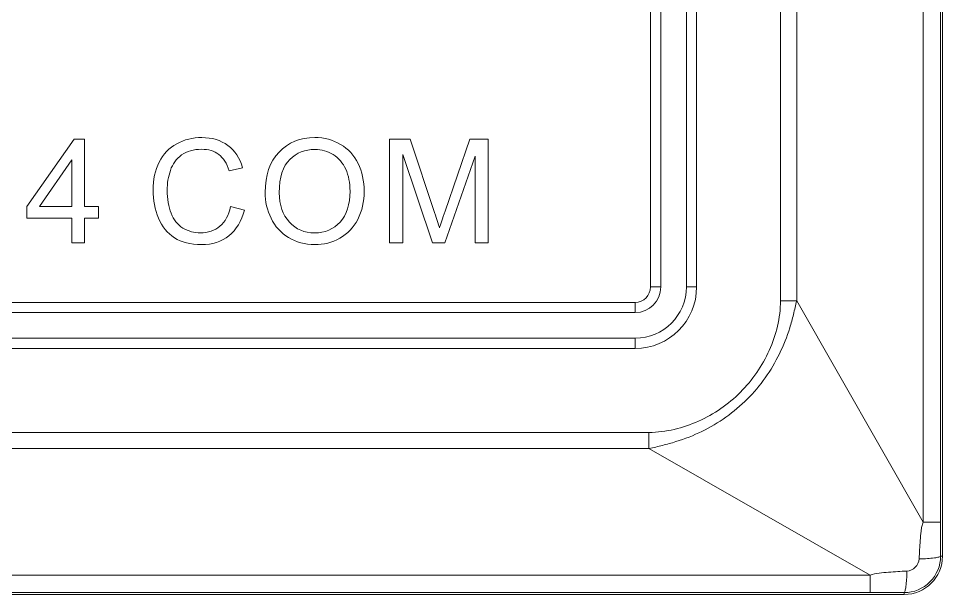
# Model space of a CAD drawing. Header units: millimetres. Extents: x 33157 to 59611, y -29750 to 1750.
# Drawn here: x 53745.97 to 53764.01, y 379.19 to 390.43 of the extents above; entities that cross this region are included whole.
import ezdxf

# ---------------------------------------------------------------- set-up
doc = ezdxf.new("R2010")
doc.units = ezdxf.units.MM
doc.layers.get('0').update_dxf_attribs({"lineweight": 18})

msp = doc.modelspace()

# ---------------------------------------------------------------- linework, layer by layer
at = {"lineweight": 9}
for p, q in [((53764.01294623953, 478.4447135606533), (53764.01294623953, 379.9449135606533)), ((53763.63334623954, 477.7806135606529), (53763.63334623954, 380.6090135606532)), ((53763.97514623948, 477.7806135606529), (53763.97514623948, 380.6090135606532)), ((53760.8506462395, 473.4642135606537), (53760.8506462395, 384.9254135606534)), ((53761.1668462395, 473.4642135606537), (53761.1668462395, 384.9254135606534)), ((53758.31284623951, 473.1947135606538), (53758.31284623951, 385.1949135606533)), ((53758.51294623953, 473.1947135606538), (53758.51294623953, 385.1949135606533)), ((53759.01294623953, 473.1947135606538), (53759.01294623953, 385.1949135606533)), ((53759.21294623948, 473.1947135606538), (53759.21294623948, 385.1949135606533)), ((53758.01294623947, 384.8949135606531), (53758.01294623947, 384.8949135606531)), ((53758.01294623947, 384.8949135606531), (53758.01294623947, 384.6949135606533)), ((53758.01294623947, 384.8949135606531), (53758.01294623947, 384.8949135606531)), ((53758.01294623947, 384.6949135606533), (53758.01294623947, 384.6949135606533)), ((53758.01294623947, 384.1949135606533), (53758.01294623947, 383.9949135606535)), ((53758.28234623952, 382.3571135606535), (53758.28234623952, 382.0409135606533)), ((53758.28234623952, 382.3571135606535), (53758.28234623952, 382.3571135606535)), ((53758.28234623952, 382.0409135606533), (53758.28234623952, 382.0409135606533)), ((53762.59874623953, 379.5744135606533), (53762.59874623953, 379.2326135606531)), ((53763.26294623953, 379.2317135606531), (53763.26294623953, 379.1949135606533)), ((53763.26294623953, 379.1949135606533), (53763.26294623953, 379.1949135606533))]:
    msp.add_line(p, q, dxfattribs=at)
for points, knots in [([(53747.01664623953, 386.0558135606534), (53747.01664623953, 386.0558135606534), (53747.01664623953, 386.5384135606532), (53747.01664623953, 386.5384135606532), (53747.01664623953, 386.5384135606532), (53746.13894623952, 386.5384135606532), (53746.13894623952, 386.5384135606532), (53746.13894623952, 386.5384135606532), (53746.13894623952, 386.7670135606536), (53746.13894623952, 386.7670135606536), (53746.13894623952, 386.7670135606536), (53747.06174623952, 388.0765135606534), (53747.06174623952, 388.0765135606534), (53747.06174623952, 388.0765135606534), (53747.26494623951, 388.0765135606534), (53747.26494623951, 388.0765135606534), (53747.26494623951, 388.0765135606534), (53747.26494623951, 386.7670135606536), (53747.26494623951, 386.7670135606536), (53747.26494623951, 386.7670135606536), (53747.53874623953, 386.7670135606536), (53747.53874623953, 386.7670135606536), (53747.53874623953, 386.7670135606536), (53747.53874623953, 386.5384135606532), (53747.53874623953, 386.5384135606532), (53747.53874623953, 386.5384135606532), (53747.26494623951, 386.5384135606532), (53747.26494623951, 386.5384135606532), (53747.26494623951, 386.5384135606532), (53747.26494623951, 386.0558135606534), (53747.26494623951, 386.0558135606534), (53747.26494623951, 386.0558135606534), (53747.01664623953, 386.0558135606534), (53747.01664623953, 386.0558135606534)], [0, 0, 0, 0, 136190.9141725198, 136190.9141725198, 136190.9141725198, 272381.8283450395, 272381.8283450395, 272381.8283450395, 408572.7425175593, 408572.7425175593, 408572.7425175593, 544763.656690079, 544763.656690079, 544763.656690079, 680954.570862599, 680954.570862599, 680954.570862599, 817145.4850351186, 817145.4850351186, 817145.4850351186, 953336.3992076385, 953336.3992076385, 953336.3992076385, 1089527.313380158, 1089527.313380158, 1089527.313380158, 1225718.227552678, 1225718.227552678, 1225718.227552678, 1361909.141725198, 1361909.141725198, 1361909.141725198, 1498100.055897718, 1498100.055897718, 1498100.055897718, 1498100.055897718]), ([(53750.1153462395, 386.7646135606533), (53750.1153462395, 386.7646135606533), (53750.38344623949, 386.6969135606532), (53750.38344623949, 386.6969135606532), (53750.32754623951, 386.4772135606531), (53750.22684623956, 386.3103135606534), (53750.08154623953, 386.195013560653), (53749.93614623949, 386.0798135606533), (53749.75834623948, 386.0219135606535), (53749.54814623945, 386.0219135606535), (53749.33084623949, 386.0219135606535), (53749.15394623953, 386.0661135606533), (53749.01754623951, 386.1550135606535), (53748.88114623955, 386.2435135606534), (53748.77764623947, 386.3719135606534), (53748.70664623953, 386.5398135606533), (53748.63564623948, 386.7082135606533), (53748.59984623952, 386.8883135606534), (53748.59984623952, 387.0812135606534), (53748.59984623952, 387.2915135606531), (53748.63984623956, 387.4749135606535), (53748.72024623948, 387.6315135606533), (53748.80074623952, 387.7882135606533), (53748.91504623948, 387.9072135606534), (53749.06314623952, 387.9885135606532), (53749.21134623946, 388.0699135606533), (53749.37454623947, 388.1104135606533), (53749.55234623954, 388.1104135606533), (53749.75464623954, 388.1104135606533), (53749.92444623957, 388.0591135606533), (53750.06174623952, 387.9561135606532), (53750.19954623954, 387.8531135606536), (53750.2955462395, 387.7087135606535), (53750.34964623951, 387.5224135606531), (53750.34964623951, 387.5224135606531), (53750.08714623956, 387.460313560653), (53750.08714623956, 387.460313560653), (53750.0405462395, 387.607113560653), (53749.97234623952, 387.7143135606534), (53749.88344623949, 387.7811135606535), (53749.79454623951, 387.8484135606532), (53749.68264623955, 387.8818135606534), (53749.54764623955, 387.8818135606534), (53749.39284623953, 387.8818135606534), (53749.26304623953, 387.8446135606532), (53749.15914623949, 387.7703135606534), (53749.05514623949, 387.6960135606532), (53748.98174623956, 387.5958135606534), (53748.93994623949, 387.4707135606536), (53748.89764623952, 387.3451135606533), (53748.8764462395, 387.2157135606535), (53748.8764462395, 387.0826135606535), (53748.8764462395, 386.9109135606532), (53748.90134623952, 386.7609135606531), (53748.95124623957, 386.6329135606534), (53749.00104623949, 386.5045135606533), (53749.0786462395, 386.4090135606534), (53749.18404623945, 386.3455135606532), (53749.28944623951, 386.282013560653), (53749.40324623956, 386.2505135606534), (53749.52604623951, 386.2505135606534), (53749.67554623957, 386.2505135606534), (53749.8016462395, 386.2938135606532), (53749.90514623947, 386.3799135606532), (53750.0086462395, 386.4664135606531), (53750.0786462395, 386.5944135606533), (53750.1153462395, 386.7646135606533)], [0, 0, 0, 0, 132735.3756615499, 132735.3756615499, 132735.3756615499, 265470.7513230996, 265470.7513230996, 265470.7513230996, 398206.1269846496, 398206.1269846496, 398206.1269846496, 530941.5026461992, 530941.5026461992, 530941.5026461992, 663676.8783077492, 663676.8783077492, 663676.8783077492, 796412.2539692988, 796412.2539692988, 796412.2539692988, 929147.6296308486, 929147.6296308486, 929147.6296308486, 1061883.005292398, 1061883.005292398, 1061883.005292398, 1194618.380953948, 1194618.380953948, 1194618.380953948, 1327353.756615498, 1327353.756615498, 1327353.756615498, 1460089.132277048, 1460089.132277048, 1460089.132277048, 1592824.507938598, 1592824.507938598, 1592824.507938598, 1725559.883600148, 1725559.883600148, 1725559.883600148, 1858295.259261697, 1858295.259261697, 1858295.259261697, 1991030.634923247, 1991030.634923247, 1991030.634923247, 2123766.010584797, 2123766.010584797, 2123766.010584797, 2256501.386246347, 2256501.386246347, 2256501.386246347, 2389236.761907897, 2389236.761907897, 2389236.761907897, 2521972.137569447, 2521972.137569447, 2521972.137569447, 2654707.513230997, 2654707.513230997, 2654707.513230997, 2787442.888892546, 2787442.888892546, 2787442.888892546, 2920178.264554096, 2920178.264554096, 2920178.264554096, 2920178.264554096]), ([(53750.78914623949, 387.0393135606532), (53750.78914623949, 387.3742135606535), (53750.87944623953, 387.6367135606533), (53751.05954623953, 387.8263135606535), (53751.23974623953, 388.0158135606534), (53751.47204623951, 388.1104135606533), (53751.75714623948, 388.1104135606533), (53751.94384623956, 388.1104135606533), (53752.11174623945, 388.0657135606534), (53752.26184623953, 387.9768135606532), (53752.41144623954, 387.8879135606535), (53752.52574623949, 387.7637135606533), (53752.6042462395, 387.6042135606535), (53752.68284623951, 387.4453135606532), (53752.72234623946, 387.2646135606533), (53752.72234623946, 387.0629135606532), (53752.72234623946, 386.8582135606534), (53752.68094623947, 386.6748135606535), (53752.5981462395, 386.5135135606533), (53752.51534623952, 386.351713560653), (53752.39824623949, 386.2294135606535), (53752.24674623946, 386.1466135606533), (53752.09484623952, 386.0633135606536), (53751.93114623954, 386.0219135606535), (53751.75574623953, 386.0219135606535), (53751.56524623951, 386.0219135606535), (53751.39544623948, 386.0680135606531), (53751.24534623951, 386.1598135606532), (53751.0957462395, 386.2515135606532), (53750.98194623951, 386.3766135606534), (53750.90484623951, 386.5356135606535), (53750.82764623952, 386.6941135606535), (53750.78914623949, 386.8620135606534), (53750.78914623949, 387.0393135606532)], [0, 0, 0, 0, 136203.6362403515, 136203.6362403515, 136203.6362403515, 272407.2724807031, 272407.2724807031, 272407.2724807031, 408610.9087210546, 408610.9087210546, 408610.9087210546, 544814.5449614062, 544814.5449614062, 544814.5449614062, 681018.1812017577, 681018.1812017577, 681018.1812017577, 817221.8174421092, 817221.8174421092, 817221.8174421092, 953425.4536824608, 953425.4536824608, 953425.4536824608, 1089629.089922812, 1089629.089922812, 1089629.089922812, 1225832.726163164, 1225832.726163164, 1225832.726163164, 1362036.362403515, 1362036.362403515, 1362036.362403515, 1498239.998643867, 1498239.998643867, 1498239.998643867, 1498239.998643867]), ([(53753.21734623946, 386.0558135606534), (53753.21734623946, 386.0558135606534), (53753.21734623946, 388.0765135606534), (53753.21734623946, 388.0765135606534), (53753.21734623946, 388.0765135606534), (53753.61804623951, 388.0765135606534), (53753.61804623951, 388.0765135606534), (53753.61804623951, 388.0765135606534), (53754.09594623951, 386.6461135606532), (53754.09594623951, 386.6461135606532), (53754.14014623952, 386.5130135606532), (53754.17214623952, 386.4133135606535), (53754.19234623955, 386.3470135606535), (53754.21544623948, 386.4203135606535), (53754.25164623951, 386.5285135606532), (53754.30054623945, 386.6710135606531), (53754.30054623945, 386.6710135606531), (53754.7869462395, 388.0765135606534), (53754.7869462395, 388.0765135606534), (53754.7869462395, 388.0765135606534), (53755.14484623951, 388.0765135606534), (53755.14484623951, 388.0765135606534), (53755.14484623951, 388.0765135606534), (53755.14484623951, 386.0558135606534), (53755.14484623951, 386.0558135606534), (53755.14484623951, 386.0558135606534), (53754.88804623953, 386.0558135606534), (53754.88804623953, 386.0558135606534), (53754.88804623953, 386.0558135606534), (53754.88804623953, 387.7463135606536), (53754.88804623953, 387.7463135606536), (53754.88804623953, 387.7463135606536), (53754.29824623952, 386.0558135606534), (53754.29824623952, 386.0558135606534), (53754.29824623952, 386.0558135606534), (53754.05734623954, 386.0558135606534), (53754.05734623954, 386.0558135606534), (53754.05734623954, 386.0558135606534), (53753.47414623949, 387.7773135606531), (53753.47414623949, 387.7773135606531), (53753.47414623949, 387.7773135606531), (53753.47414623949, 386.0558135606534), (53753.47414623949, 386.0558135606534), (53753.47414623949, 386.0558135606534), (53753.21734623946, 386.0558135606534), (53753.21734623946, 386.0558135606534)], [0, 0, 0, 0, 134364.5261749305, 134364.5261749305, 134364.5261749305, 268729.0523498609, 268729.0523498609, 268729.0523498609, 403093.5785247914, 403093.5785247914, 403093.5785247914, 537458.104699722, 537458.104699722, 537458.104699722, 671822.6308746523, 671822.6308746523, 671822.6308746523, 806187.1570495828, 806187.1570495828, 806187.1570495828, 940551.6832245133, 940551.6832245133, 940551.6832245133, 1074916.209399444, 1074916.209399444, 1074916.209399444, 1209280.735574374, 1209280.735574374, 1209280.735574374, 1343645.261749305, 1343645.261749305, 1343645.261749305, 1478009.787924235, 1478009.787924235, 1478009.787924235, 1612374.314099166, 1612374.314099166, 1612374.314099166, 1746738.840274096, 1746738.840274096, 1746738.840274096, 1881103.366449026, 1881103.366449026, 1881103.366449026, 2015467.892623957, 2015467.892623957, 2015467.892623957, 2015467.892623957]), ([(53751.06564623953, 387.0346135606533), (53751.06564623953, 386.7915135606531), (53751.13104623949, 386.6000135606532), (53751.26184623953, 386.4603135606535), (53751.39254623951, 386.3206135606533), (53751.55674623951, 386.2505135606534), (53751.75434623947, 386.2505135606534), (53751.95564623954, 386.2505135606534), (53752.12074623953, 386.3211135606534), (53752.25104623949, 386.4622135606533), (53752.38084623948, 386.6033135606535), (53752.44574623948, 386.8037135606533), (53752.44574623948, 387.0633135606536), (53752.44574623948, 387.2275135606533), (53752.41794623956, 387.3709135606532), (53752.36244623954, 387.4932135606537), (53752.30694623952, 387.6155135606532), (53752.22564623956, 387.7105135606535), (53752.11884623949, 387.7778135606536), (53752.01154623952, 387.8451135606533), (53751.89164623953, 387.8789135606535), (53751.75854623955, 387.8789135606535), (53751.56944623953, 387.8789135606535), (53751.40674623955, 387.8140135606532), (53751.27034623947, 387.6842135606535), (53751.13384623951, 387.5544135606533), (53751.06564623953, 387.3380135606535), (53751.06564623953, 387.0346135606533)], [0, 0, 0, 0, 137738.8473737595, 137738.8473737595, 137738.8473737595, 275477.6947475189, 275477.6947475189, 275477.6947475189, 413216.5421212784, 413216.5421212784, 413216.5421212784, 550955.3894950378, 550955.3894950378, 550955.3894950378, 688694.2368687975, 688694.2368687975, 688694.2368687975, 826433.0842425568, 826433.0842425568, 826433.0842425568, 964171.9316163162, 964171.9316163162, 964171.9316163162, 1101910.778990076, 1101910.778990076, 1101910.778990076, 1239649.626363835, 1239649.626363835, 1239649.626363835, 1239649.626363835]), ([(53747.01664623953, 386.7670135606536), (53747.01664623953, 386.7670135606536), (53747.01664623953, 387.6762135606532), (53747.01664623953, 387.6762135606532), (53747.01664623953, 387.6762135606532), (53746.38304623953, 386.7670135606536), (53746.38304623953, 386.7670135606536), (53746.38304623953, 386.7670135606536), (53747.01664623953, 386.7670135606536), (53747.01664623953, 386.7670135606536)], [0, 0, 0, 0, 154599.3213504276, 154599.3213504276, 154599.3213504276, 309198.6427008552, 309198.6427008552, 309198.6427008552, 463797.9640512828, 463797.9640512828, 463797.9640512828, 463797.9640512828])]:
    msp.add_open_spline(points, degree=3, knots=knots)
for points in [[(53758.01294623947, 383.9949135606535), (53758.67564623951, 383.9949135606535), (53759.21284623948, 384.5321135606532), (53759.21284623948, 385.1948135606535)], [(53758.01294623947, 384.1949135606533), (53758.5651462395, 384.1949135606533), (53759.01284623952, 384.6426135606534), (53759.01284623952, 385.1948135606535)], [(53758.01294623947, 384.6949135606533), (53758.28904623954, 384.6949135606533), (53758.51284623946, 384.9187135606535), (53758.51284623946, 385.1948135606535)], [(53758.01294623947, 384.8949135606531), (53758.17854623953, 384.8949135606531), (53758.31284623951, 385.0292135606533), (53758.31284623951, 385.1948135606535)], [(53758.31284623951, 385.1949135606533), (53758.31284623951, 385.1949135606533), (53758.51294623953, 385.1949135606533), (53758.51294623953, 385.1949135606533)], [(53759.21294623948, 385.1949135606533), (53759.21294623948, 385.1949135606533), (53759.01294623953, 385.1948135606535), (53759.01294623953, 385.1948135606535)], [(53735.31294623952, 384.8949135606531), (53735.31294623952, 384.8949135606531), (53758.01294623947, 384.8949135606531), (53758.01294623947, 384.8949135606531)], [(53735.31294623952, 384.8949135606531), (53735.31294623952, 384.8949135606531), (53758.01294623947, 384.8949135606531), (53758.01294623947, 384.8949135606531)], [(53760.8506462395, 384.9254135606534), (53760.8506462395, 384.9254135606534), (53761.1668462395, 384.9254135606534), (53761.1668462395, 384.9254135606534)], [(53763.63334623954, 380.6090135606532), (53763.63334623954, 380.6090135606532), (53761.1668462395, 384.9254135606534), (53761.1668462395, 384.9254135606534)], [(53735.31294623952, 384.6949135606533), (53735.31294623952, 384.6949135606533), (53758.01294623947, 384.6949135606533), (53758.01294623947, 384.6949135606533)], [(53758.01294623947, 384.1949135606533), (53758.01294623947, 384.1949135606533), (53735.31294623952, 384.1949135606533), (53735.31294623952, 384.1949135606533)], [(53758.01294623947, 383.9949135606535), (53758.01294623947, 383.9949135606535), (53735.31294623952, 383.9949135606535), (53735.31294623952, 383.9949135606535)], [(53735.04354623947, 382.3571135606535), (53735.04354623947, 382.3571135606535), (53758.28234623952, 382.3571135606535), (53758.28234623952, 382.3571135606535)], [(53735.04354623947, 382.0409135606533), (53735.04354623947, 382.0409135606533), (53758.28234623952, 382.0409135606533), (53758.28234623952, 382.0409135606533)], [(53762.59874623953, 379.5744135606533), (53762.59874623953, 379.5744135606533), (53758.28234623952, 382.0409135606533), (53758.28234623952, 382.0409135606533)], [(53763.97514623948, 380.6090135606532), (53763.97514623948, 380.6090135606532), (53763.63334623954, 380.6090135606532), (53763.63334623954, 380.6090135606532)], [(53763.97514623948, 380.6090135606532), (53763.97524623954, 380.3876135606533), (53763.97554623956, 380.1662135606534), (53763.97604623946, 379.9448135606535)], [(53763.26294623953, 379.1949135606533), (53763.67714623953, 379.1949135606533), (53764.01284623952, 379.5306135606534), (53764.01284623952, 379.9448135606535)], [(53763.97604623946, 379.9448135606535), (53763.97604623946, 379.9448135606535), (53764.01294623953, 379.9449135606533), (53764.01294623953, 379.9449135606533)], [(53762.59874623953, 379.5744135606533), (53762.59874623953, 379.5744135606533), (53730.72714623951, 379.5744135606533), (53730.72714623951, 379.5744135606533)], [(53730.06294623952, 379.1949135606533), (53730.06294623952, 379.1949135606533), (53763.26294623953, 379.1949135606533), (53763.26294623953, 379.1949135606533)], [(53762.59874623953, 379.2326135606531), (53762.59874623953, 379.2326135606531), (53730.72714623951, 379.2326135606531), (53730.72714623951, 379.2326135606531)], [(53763.26294623953, 379.2317135606531), (53763.04154623949, 379.2322135606532), (53762.82014623945, 379.2325135606534), (53762.59874623953, 379.2326135606531)]]:
    msp.add_open_spline(points, degree=3, dxfattribs=at)
for points, knots in [([(53758.28234623952, 382.3571135606535), (53758.44834623954, 382.3572135606532), (53758.61474623947, 382.3793135606534), (53758.77684623949, 382.4173135606534), (53758.93914623951, 382.4552135606532), (53759.09714623951, 382.5089135606531), (53759.24914623957, 382.5770135606531), (53759.55194623952, 382.7126135606536), (53759.83074623949, 382.9054135606534), (53760.06654623951, 383.1412135606533), (53760.30234623948, 383.3770135606533), (53760.4951462395, 383.6558135606533), (53760.63074623948, 383.9586135606532), (53760.69884623945, 384.1106135606533), (53760.75244623949, 384.2686135606532), (53760.79044623949, 384.4309135606536), (53760.82844623949, 384.5930135606536), (53760.85084623951, 384.7594135606532), (53760.8506462395, 384.9254135606534)], [0, 0, 0, 0, 141951.7671360142, 141951.7671360142, 141951.7671360142, 283903.5342720282, 283903.5342720282, 283903.5342720282, 425855.3014080424, 425855.3014080424, 425855.3014080424, 567807.0685440565, 567807.0685440565, 567807.0685440565, 709758.8356800706, 709758.8356800706, 709758.8356800706, 851710.6028160847, 851710.6028160847, 851710.6028160847, 851710.6028160847]), ([(53758.28234623952, 382.0409135606533), (53758.37044623951, 382.0627135606533), (53758.45904623953, 382.0822135606536), (53758.54714623952, 382.1040135606531), (53758.63524623952, 382.1258135606536), (53758.72284623949, 382.1500135606534), (53758.80964623948, 382.1772135606534), (53758.9829462395, 382.2315135606532), (53759.15274623953, 382.2979135606533), (53759.31614623949, 382.3775135606534), (53759.47954623957, 382.4572135606536), (53759.63644623951, 382.5502135606534), (53759.78454623951, 382.6555135606532), (53759.9327462395, 382.7608135606533), (53760.07214623949, 382.8785135606531), (53760.20064623948, 383.0071135606536), (53760.32924623947, 383.1356135606534), (53760.44694623948, 383.2750135606534), (53760.55224623947, 383.4232135606535), (53760.65754623953, 383.5713135606534), (53760.75054623952, 383.7283135606531), (53760.83024623952, 383.8916135606532), (53760.90984623952, 384.0550135606532), (53760.97624623953, 384.2248135606533), (53761.03054623949, 384.3981135606532), (53761.05774623956, 384.4849135606532), (53761.08194623954, 384.5725135606531), (53761.10374623947, 384.6606135606535), (53761.12564623952, 384.7487135606534), (53761.14514623952, 384.8373135606535), (53761.1668462395, 384.9254135606534)], [0, 0, 0, 0, 136901.5395227465, 136901.5395227465, 136901.5395227465, 273803.079045493, 273803.079045493, 273803.079045493, 410704.6185682395, 410704.6185682395, 410704.6185682395, 547606.1580909861, 547606.1580909861, 547606.1580909861, 684507.6976137325, 684507.6976137325, 684507.6976137325, 821409.2371364791, 821409.2371364791, 821409.2371364791, 958310.7766592257, 958310.7766592257, 958310.7766592257, 1095212.316181972, 1095212.316181972, 1095212.316181972, 1232113.855704719, 1232113.855704719, 1232113.855704719, 1369015.395227465, 1369015.395227465, 1369015.395227465, 1369015.395227465]), ([(53763.63334623954, 380.6090135606532), (53763.62224623948, 380.5810135606534), (53763.61534623956, 380.5513135606534), (53763.60984623953, 380.5216135606533), (53763.6042462395, 380.4917135606534), (53763.59994623947, 380.4617135606532), (53763.59614623952, 380.4317135606534), (53763.58854623951, 380.3717135606535), (53763.58314623949, 380.3113135606532), (53763.57834623955, 380.2509135606533), (53763.57364623956, 380.1906135606532), (53763.56954623954, 380.1303135606536), (53763.56584623954, 380.0700135606535), (53763.56214623954, 380.0098135606531), (53763.55874623949, 379.949513560653), (53763.55554623951, 379.8893135606536)], [0, 0, 0, 0, 144530.6162231269, 144530.6162231269, 144530.6162231269, 289061.2324462538, 289061.2324462538, 289061.2324462538, 433591.8486693808, 433591.8486693808, 433591.8486693808, 578122.4648925076, 578122.4648925076, 578122.4648925076, 722653.0811156345, 722653.0811156345, 722653.0811156345, 722653.0811156345]), ([(53763.26284623952, 379.2317135606531), (53763.45204623949, 379.2316135606534), (53763.63354623955, 379.3067135606534), (53763.76724623956, 379.4405135606535), (53763.90104623951, 379.5742135606533), (53763.97614623953, 379.7557135606535), (53763.97604623946, 379.9448135606535)], [0, 0, 0, 0, 167224.0072679512, 167224.0072679512, 167224.0072679512, 334448.0145359024, 334448.0145359024, 334448.0145359024, 334448.0145359024]), ([(53763.97604623946, 379.9449135606533), (53763.97534623949, 379.9405135606535), (53763.97104623957, 379.9375135606533), (53763.96684623949, 379.9351135606535), (53763.95884623946, 379.9305135606533), (53763.95104623956, 379.9279135606535), (53763.94294623946, 379.9256135606533), (53763.93074623952, 379.9221135606535), (53763.91784623949, 379.9192135606531), (53763.90494623952, 379.9167135606535), (53763.88794623953, 379.9134135606532), (53763.87094623948, 379.9109135606536), (53763.85394623948, 379.9086135606535), (53763.80924623946, 379.9028135606536), (53763.76424623953, 379.8989135606535), (53763.71914623954, 379.8960135606535), (53763.66464623951, 379.8925135606532), (53763.61004623948, 379.8904135606531), (53763.55554623951, 379.8893135606536)], [0, 0, 0, 0, 141968.8850927577, 141968.8850927577, 141968.8850927577, 283937.7701855154, 283937.7701855154, 283937.7701855154, 425906.6552782731, 425906.6552782731, 425906.6552782731, 567875.5403710308, 567875.5403710308, 567875.5403710308, 709844.4254637884, 709844.4254637884, 709844.4254637884, 851813.3105565462, 851813.3105565462, 851813.3105565462, 851813.3105565462]), ([(53763.55554623951, 379.8893135606536), (53763.55234623954, 379.8298135606533), (53763.52444623949, 379.7705135606534), (53763.48094623952, 379.7269135606534), (53763.43734623955, 379.6833135606535), (53763.37794623952, 379.6554135606534), (53763.31844623954, 379.6522135606533)], [0, 0, 0, 0, 167223.0899274639, 167223.0899274639, 167223.0899274639, 334446.1798549278, 334446.1798549278, 334446.1798549278, 334446.1798549278]), ([(53763.31844623954, 379.6522135606533), (53763.25824623948, 379.6490135606532), (53763.19794623952, 379.6456135606536), (53763.13774623952, 379.6419135606534), (53763.07744623951, 379.6382135606532), (53763.01704623949, 379.634313560653), (53762.95684623948, 379.6294135606536), (53762.89664623947, 379.6245135606532), (53762.83654623953, 379.6187135606533), (53762.77614623951, 379.6116135606535), (53762.71584623956, 379.6045135606532), (53762.65514623953, 379.5961135606535), (53762.59874623953, 379.5744135606533)], [0, 0, 0, 0, 148280.3477318656, 148280.3477318656, 148280.3477318656, 296560.6954637311, 296560.6954637311, 296560.6954637311, 444841.0431955967, 444841.0431955967, 444841.0431955967, 593121.3909274623, 593121.3909274623, 593121.3909274623, 593121.3909274623]), ([(53763.26294623953, 379.2317135606531), (53763.2672462395, 379.2324135606532), (53763.27024623947, 379.2367135606532), (53763.27264623952, 379.2409135606536), (53763.27724623957, 379.2489135606534), (53763.27984623957, 379.2567135606532), (53763.28214623951, 379.2648135606532), (53763.28564623956, 379.2770135606534), (53763.28854623952, 379.2899135606535), (53763.29104623946, 379.3028135606532), (53763.29434623951, 379.3198135606535), (53763.29684623945, 379.3368135606534), (53763.2991462395, 379.3538135606536), (53763.30494623954, 379.3985135606536), (53763.30884623955, 379.4435135606536), (53763.31174623952, 379.4886135606534), (53763.31524623951, 379.5431135606532), (53763.31734623949, 379.5977135606531), (53763.31844623954, 379.6522135606533)], [0, 0, 0, 0, 141968.0818776444, 141968.0818776444, 141968.0818776444, 283936.1637552887, 283936.1637552887, 283936.1637552887, 425904.245632933, 425904.245632933, 425904.245632933, 567872.3275105774, 567872.3275105774, 567872.3275105774, 709840.4093882217, 709840.4093882217, 709840.4093882217, 851808.4912658661, 851808.4912658661, 851808.4912658661, 851808.4912658661])]:
    msp.add_open_spline(points, degree=3, knots=knots, dxfattribs=at)

doc.saveas('drawing.dxf')
